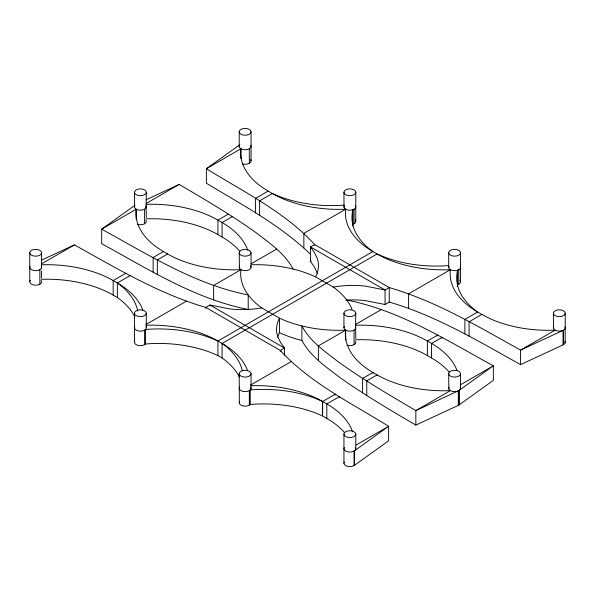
<?xml version="1.0" encoding="UTF-8"?>
<svg xmlns="http://www.w3.org/2000/svg" width="595" height="595" viewBox="0 0 595 595"><rect width="100%" height="100%" fill="white"/><g stroke="black" fill="none" stroke-linecap="round" stroke-linejoin="round"><path stroke-width="0.89" d="M343.94 463.178L343.94 434.171M343.94 327.733L343.94 313.238M355.78 448.452L355.788 434.134A5.928 3.421 0 0 0 346.9 431.189A5.928 3.421 0 0 0 346.9 437.117A5.928 3.421 0 0 0 355.788 434.149M460.508 387.985L460.523 373.667A5.928 3.421 0 0 0 451.635 370.722A5.928 3.421 0 0 0 451.635 376.65A5.928 3.421 0 0 0 460.523 373.69M146.273 327.257L146.325 313.201A5.928 3.421 0 0 0 137.445 310.255A5.928 3.421 0 0 0 137.445 316.183A5.928 3.421 0 0 0 146.333 313.223M251.001 388.728L251.06 373.667A5.928 3.421 0 0 0 242.172 370.722A5.928 3.421 0 0 0 242.172 376.65A5.928 3.421 0 0 0 251.06 373.69M565.25 313.223A5.928 3.421 0 0 1 556.362 316.183A5.928 3.421 0 0 1 556.362 310.255A5.928 3.421 0 0 1 565.25 313.223L565.153 342.854M355.788 192.289A5.928 3.421 0 0 1 346.9 195.249A5.928 3.421 0 0 1 346.9 189.329A5.928 3.421 0 0 1 355.788 192.289L355.78 221.102M460.523 252.756A5.928 3.421 0 0 1 451.635 255.716A5.928 3.421 0 0 1 451.635 249.796A5.928 3.421 0 0 1 460.523 252.756L460.508 281.569M251.06 131.822A5.928 3.421 0 0 1 242.172 134.79A5.928 3.421 0 0 1 242.172 128.862A5.928 3.421 0 0 1 251.06 131.822L251.06 160.754M41.397 268.152L41.598 252.741A5.928 3.421 0 0 0 32.71 249.796A5.928 3.421 0 0 0 32.71 255.716A5.928 3.421 0 0 0 41.598 252.756M146.125 207.685L146.325 192.274A5.928 3.421 0 0 0 137.445 189.329A5.928 3.421 0 0 0 137.445 195.249A5.928 3.421 0 0 0 146.333 192.289M355.587 328.618L355.788 313.201A5.928 3.421 0 0 0 346.9 310.255A5.928 3.421 0 0 0 346.9 316.183A5.928 3.421 0 0 0 355.788 313.223M135.072 205.171L101.656 229.172L101.656 243.682C148.512 269.275 195.108 299.047 248.212 309.467L248.212 294.956C195.108 284.536 148.512 254.764 101.656 229.172L136.218 209.217A93.846 54.182 0 0 0 163.446 251.544L167.634 253.968A93.846 54.182 0 0 0 240.945 269.684A93.846 54.182 0 0 0 261.8 307.935L279.419 318.109A93.846 54.182 0 0 0 345.673 330.151A93.846 54.182 0 0 0 372.909 372.477L377.096 374.895A93.846 54.182 0 0 0 450.408 390.618L415.846 410.572L415.846 425.083L458.306 405.373A5.928 3.421 0 0 0 459.214 404.853L493.344 380.339L493.344 365.828C446.488 340.236 399.892 310.464 346.788 300.044M239.807 144.704L206.383 168.712L206.383 183.223C242.343 205.089 280.438 224.999 310.798 254.615M344.312 461.98A5.928 3.421 0 0 0 346.937 466.145A5.928 3.421 0 0 0 354.486 465.32L388.617 440.806L388.617 426.288C351.34 403.12 310.404 383.158 280.319 350.462L205.766 307.422C158.947 293.841 116.754 268.412 74.427 244.895L41.248 260.29M42.022 263.6L74.427 244.895M146.757 203.133L179.155 184.428C205.446 199.831 231.79 215.286 256.571 233.054C270.018 243.444 284.946 253.656 293.097 269.044M520.573 364.616L520.573 350.105L555.135 330.151A93.846 54.182 0 0 1 481.824 314.428L477.636 312.011A93.846 54.182 0 0 1 450.408 269.684A93.846 54.182 0 0 1 377.096 253.968L372.909 251.544A93.846 54.182 0 0 1 345.673 209.217A93.846 54.182 0 0 1 272.361 193.501L268.174 191.084A93.846 54.182 0 0 1 240.945 148.757L206.383 168.712C243.66 191.88 284.596 211.842 314.681 244.538L389.234 287.578C436.053 301.159 478.246 326.588 520.573 350.105L563.034 330.396L563.034 344.914L520.573 364.616C478.246 341.099 436.053 315.677 389.234 302.089L385.047 304.514L365.635 300.668A63.434 36.622 0 0 0 348.038 300.006A74.561 43.048 0 0 0 346.007 300.096M125.939 273.202L113.176 280.572A93.846 54.182 0 0 0 41.501 264.79M163.446 251.544L153.131 257.501L153.131 272.012M228.22 214.148L217.904 220.105A93.846 54.182 0 0 0 146.229 204.323M268.174 191.084L255.411 198.447L255.411 212.958M134.909 317.157A93.846 54.182 0 0 0 117.364 297.5L113.176 295.083L113.176 280.572L117.364 282.989L130.127 275.619M167.634 253.968L157.325 259.918L157.325 274.429M232.407 216.573L222.091 222.523L217.904 220.105L217.904 234.616L222.091 237.033A93.846 54.182 0 0 1 239.629 251.068M145.901 324.558L186.413 301.167M240.945 269.684L213.642 285.451L213.642 299.962M251.03 263.86L276.623 249.089M345.673 209.217L303.859 233.366L303.859 247.877M317.358 273.321A63.546 36.689 0 0 0 317.135 272.674L314.368 266.947L310.493 261.465L311.282 261.012M134.767 341.188A5.928 3.421 0 0 0 137.966 345.36A5.928 3.421 0 0 0 145.5 343.992L145.5 329.481A93.846 54.182 0 0 1 217.904 341.032L372.909 251.544A93.846 54.182 0 0 1 352.895 209.745L352.895 224.255A93.846 54.182 0 0 0 352.5 226.063M146.229 325.249A93.846 54.182 0 0 1 217.904 341.032L222.091 343.456L377.096 253.968A93.846 54.182 0 0 0 448.719 265.586M250.629 385.024L291.141 361.634M355.758 324.327L381.358 309.549M450.408 269.684L408.587 293.833L408.587 308.344M344.364 432.461A93.846 54.182 0 0 0 326.826 418.434L322.639 416.009L322.639 401.499L335.394 394.135L335.394 395.043M481.824 314.428L469.061 321.798L469.061 336.309M356.212 445.001L388.617 426.288L354.486 450.809L354.486 465.32M460.947 384.534L493.344 365.828L459.214 390.342L459.214 404.853M145.983 199.823L179.155 184.428M252.035 264.753A93.846 54.182 0 0 1 315.581 276.891L333.2 287.065A93.846 54.182 0 0 1 352.009 309.378M355.691 339.767A93.846 54.182 0 0 1 427.366 355.55L431.554 357.967A93.846 54.182 0 0 1 449.091 372.001M458.306 405.373L458.306 390.863L415.846 410.572C389.554 395.169 363.21 379.714 338.429 361.946C324.982 351.556 310.055 341.344 301.903 325.956L301.903 340.466C310.702 356.859 326.856 367.524 341.285 378.517C365.271 395.37 390.543 410.297 415.846 425.083M322.639 401.499L326.826 403.916A93.846 54.182 0 0 1 352.582 431.873M145.5 343.992A93.846 54.182 0 0 1 217.904 355.55L222.091 357.967A93.846 54.182 0 0 1 239.644 377.617M250.852 387.308L251.038 387.858A5.63 3.25 0 0 1 250.897 389.033L250.22 389.948A5.928 3.421 0 0 1 242.686 391.317A5.928 3.421 0 0 1 239.502 387.144M355.587 326.848L355.788 338.6M448.675 373.705L448.875 389.085M239.212 252.771L239.413 268.152M553.402 313.238L553.514 328.403M29.75 252.771L29.772 281.502M448.675 252.771L448.727 267.743M343.94 192.304L343.999 207.276M239.212 131.845L239.22 146.548M239.212 373.705L239.316 402.071M134.477 192.304L134.492 207.015M134.477 313.238L134.582 341.612M563.517 330.151L563.517 344.661M464.873 333.892L464.873 319.381L477.636 312.011A93.846 54.182 0 0 1 457.622 270.204L457.622 284.722A93.846 54.182 0 0 0 457.228 286.53M458.782 269.684L458.782 284.194M458.782 390.618L458.782 405.128M441.869 338.406L441.869 337.499L431.554 343.456L427.366 341.032A93.846 54.182 0 0 0 355.691 325.249M437.675 335.989L437.675 335.082L427.366 341.032L427.366 355.55M431.554 357.967L431.554 343.456A93.846 54.182 0 0 1 457.057 370.692M389.234 302.089L389.234 287.578L385.047 289.996L365.635 286.158A63.434 36.622 0 0 0 348.038 285.488A74.561 43.048 0 0 0 333.207 287.08M385.047 304.514L385.047 289.996L310.493 246.955L310.493 261.465M377.096 375.802L377.096 374.895L366.78 380.852L366.78 395.363M372.909 373.385L372.909 372.477L362.593 378.427L362.593 392.945M354.055 209.217L354.055 223.735M354.055 330.151L354.055 344.661M354.055 451.084L354.055 465.595M345.673 340.132L345.673 330.151L318.377 345.911L318.377 360.429M339.589 397.46L339.589 396.553L326.826 403.916L326.826 418.434M250.956 385.716A93.846 54.182 0 0 1 322.438 401.387L322.438 415.898A93.846 54.182 0 0 0 250.22 404.459A5.928 3.421 0 0 1 242.686 405.827A5.928 3.421 0 0 1 239.502 401.655M314.681 245.445L314.681 244.538L310.493 246.955L314.368 252.436L317.15 258.163A63.546 36.689 0 0 1 318.303 268.323A74.561 43.048 0 0 1 315.551 276.883M284.507 355.304L284.507 348.045L280.624 342.564L277.85 336.837A63.434 36.622 0 0 1 276.697 326.677A74.561 43.048 0 0 1 279.449 318.117L279.419 332.627A74.561 43.048 0 0 0 277.567 337.201M280.319 351.37L280.319 350.462L284.507 348.045L209.953 305.004L205.766 307.422L205.766 308.329M259.606 215.383L259.606 200.865L272.361 193.501A93.846 54.182 0 0 0 343.992 205.119M251.06 252.756A5.928 3.421 0 0 1 242.172 255.716A5.928 3.421 0 0 1 242.172 249.796A5.928 3.421 0 0 1 251.06 252.756L251.06 267.267M250.22 404.459L250.22 389.948A93.846 54.182 0 0 1 322.438 401.387M249.327 148.757L249.327 163.268M249.327 390.618L249.327 405.128M240.945 148.757L240.945 158.731M222.091 237.033L222.091 222.523A93.846 54.182 0 0 1 247.855 250.48M247.602 370.692A93.846 54.182 0 0 0 222.091 343.456L222.091 357.967M217.904 341.032L217.904 355.55M209.953 305.912L209.953 305.004L229.358 308.842A63.546 36.689 0 0 0 246.962 309.512A74.561 43.048 0 0 0 261.793 307.92M146.325 217.666L146.125 205.915A5.928 3.421 0 0 1 140.234 210.221A5.928 3.421 0 0 1 134.775 205.729M144.592 209.217L144.592 223.735M144.592 330.151L144.592 344.661M136.218 209.217L136.218 219.198M142.867 310.226A93.846 54.182 0 0 0 117.364 282.989L117.364 297.5M41.598 270.881L41.598 278.133M39.865 269.684L39.865 284.194M222.091 343.456A93.846 54.182 0 0 1 242.299 370.722M117.364 282.989A93.846 54.182 0 0 1 137.713 310.954M146.05 326.692A5.928 3.421 0 0 1 140.39 331.155A5.928 3.421 0 0 1 134.767 326.677M41.501 279.3A93.846 54.182 0 0 1 113.176 295.083M41.397 266.382A5.928 3.421 0 0 1 35.514 270.688A5.928 3.421 0 0 1 30.04 266.203M41.107 280.409A5.928 3.421 0 0 1 35.529 285.198A5.928 3.421 0 0 1 30.367 280.26M355.438 447.507A5.928 3.421 0 0 1 349.83 452.081A5.928 3.421 0 0 1 344.312 447.47M355.46 326.603A5.928 3.421 0 0 1 349.652 331.147A5.928 3.421 0 0 1 344.431 326.372M301.903 340.466A93.846 54.182 0 0 1 279.419 332.627M355.297 340.875A5.928 3.421 0 0 1 353.891 344.75A5.928 3.421 0 0 1 347.093 345.271M250.569 265.906A5.928 3.421 0 0 1 245.423 270.68A5.928 3.421 0 0 1 239.495 266.225M146.229 218.834A93.846 54.182 0 0 1 217.904 234.616M145.835 219.949A5.928 3.421 0 0 1 144.436 223.824A5.928 3.421 0 0 1 137.638 224.337M460.166 387.04A5.928 3.421 0 0 1 454.699 391.622A5.928 3.421 0 0 1 448.957 387.152M460.262 266.27A5.928 3.421 0 0 1 454.617 270.688A5.928 3.421 0 0 1 448.92 266.292M459.95 280.319A5.928 3.421 0 0 1 457.622 284.722M565.012 326.767A5.928 3.421 0 0 1 559.322 331.155A5.928 3.421 0 0 1 553.64 326.767M565.012 341.285A5.928 3.421 0 0 1 563.034 344.914M355.527 205.803A5.928 3.421 0 0 1 349.89 210.221A5.928 3.421 0 0 1 344.185 205.825M250.8 145.329A5.928 3.421 0 0 1 245.073 149.754A5.928 3.421 0 0 1 239.51 145.269M250.488 159.386A5.928 3.421 0 0 1 249.231 163.32A5.928 3.421 0 0 1 242.366 163.87M355.222 219.853A5.928 3.421 0 0 1 352.895 224.255"/></g></svg>
